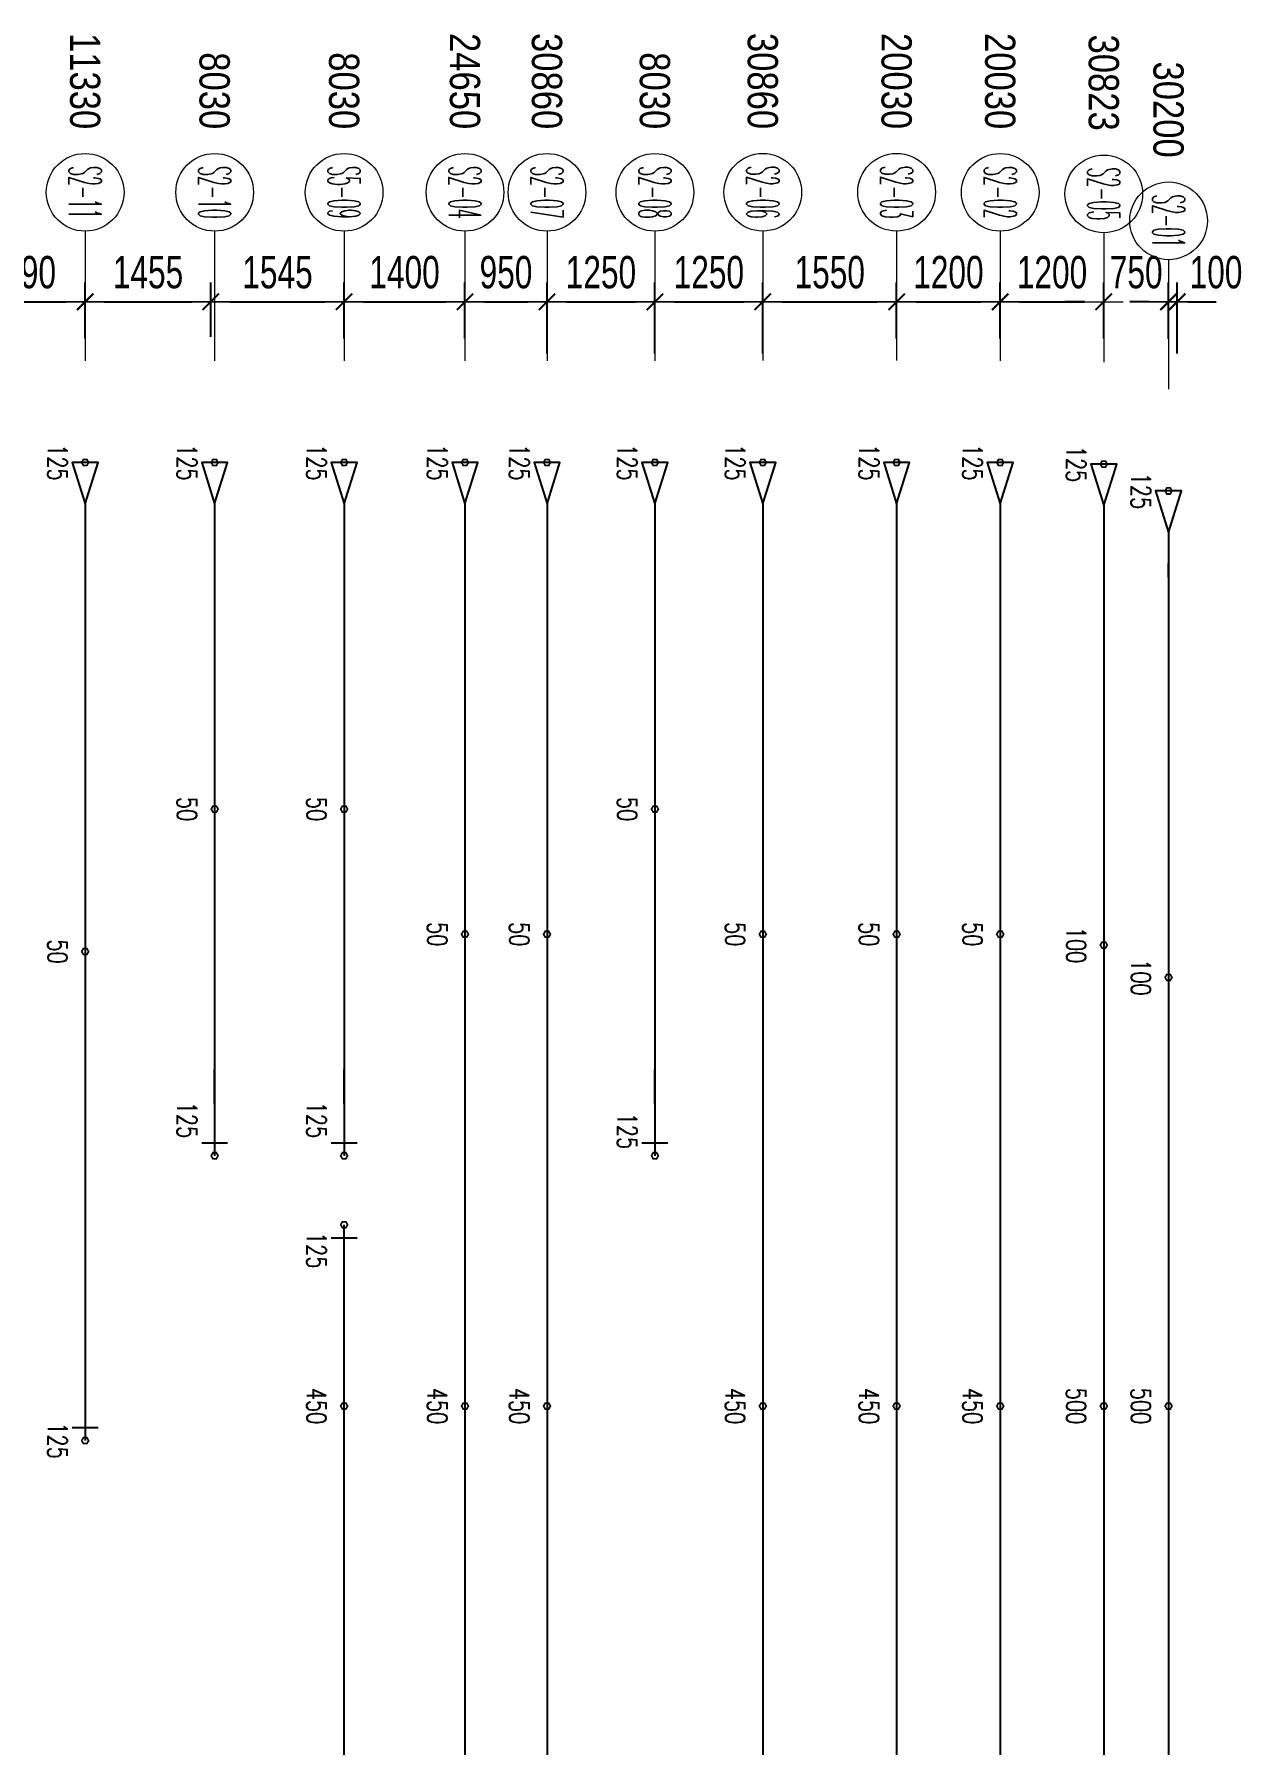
# Model space of a CAD drawing. Header units: millimetres. Extents: x 131629 to 591045, y -24154 to 44091.
# Drawn here: x 556810 to 570926, y 24277 to 44091 of the extents above; entities that cross this region are included whole.
import ezdxf
from ezdxf.enums import TextEntityAlignment as Align

# ---------------------------------------------------------------- set-up
doc = ezdxf.new("R2010")
doc.units = ezdxf.units.MM
doc.layers.get('0').update_dxf_attribs({"lineweight": 20})
doc.layers.get('Defpoints').update_dxf_attribs({"color": 151, "lineweight": 9})
doc.layers.add('ARES_TAG', color=3, linetype='Continuous')
doc.layers.add('NDC_S_TENDON', color=10, linetype='Continuous')
doc.layers.add('Current_plane_Column', color=7, linetype='Continuous', true_color=0x4b00ff)
doc.layers.add('NDC_LCAP', color=87, linetype='Continuous', plot=False)
for name, color, linetype, lineweight in [('NDC_S-ANNO', 7, 'Continuous', 20), ('NDC_S-TENDON', 6, 'Continuous', 35), ('NDC_S_DIM', 1, 'Continuous', 15), ('NDC_S_SYMBOL', 1, 'Continuous', 15)]:
    doc.layers.add(name, color=color, linetype=linetype, lineweight=lineweight)
doc.styles.add('ARES_BIGTEXT', font='VHARIALN.TTF')
doc.styles.add('ARES_ROMANS_0.36', font='romans.shx', dxfattribs={"width": 0.36, "bigfont": 'vns.shx'})
doc.styles.add('ARIAL', font='arial.ttf', dxfattribs={"width": 0.7})
doc.styles.add('NDC_ANNO', font='', dxfattribs={"width": 0.8})
doc.styles.get('NDC_ANNO').set_extended_font_data('Dotum')
doc.dimstyles.new('NDC_dim_150', dxfattribs={"dimscale": 150, "dimtxt": 2.5, "dimasz": 1.5, "dimexe": 1.5, "dimexo": 2.5, "dimgap": 1, "dimtad": 1, "dimdec": 0, "dimzin": 0, "dimdsep": 46, "dimtxsty": 'ARIAL', "dimblk": 'DIMMARK', "dimcen": 0.09, "dimdle": 1.2, "dimclrd": 1, "dimclre": 1, "dimclrt": 3, "dimadec": 0, "dimazin": 0, "dimtfac": 1, "dimtdec": 0, "dimtix": 1, "dimtofl": 0, "dimtmove": 0, "dimatfit": 3, "dimfxl": 4, "dimfxlon": 1, "dimtolj": 1, "dimtzin": 0, "dimarcsym": 0})

# ---------------------------------------------------------------- blocks, each defined once
blk = doc.blocks.new('*U331')
at = {"layer": 'NDC_S_SYMBOL', "color": 3}
blk.add_line((-7323, 0), (-5823, 0), dxfattribs=at)
blk.add_circle((-7773, 0), 450, dxfattribs=at)
at = {"layer": 'NDC_S_TENDON'}
for p, q in [((-3644, 0), (-3144, 0)), ((-3144, 0), (2787, 0)), ((2787, 0), (14387, 0)), ((14387, 0), (15387, 0)), ((15237, -150), (15237, 150))]:
    blk.add_line(p, q, dxfattribs=at)
blk.add_lwpolyline([(-4164, 0), (-4644, 150), (-4644, -150), (-4164, 0), (-3644, 0)], dxfattribs=at)
at = {"layer": 'ARES_TAG', "style": 'ARES_ROMANS_0.36', "width": 0.36}
blk.add_attdef('S3', text='', height=375, dxfattribs=at).set_placement((-7773, 0), align=Align.MIDDLE_CENTER)
at = {"layer": 'NDC_LCAP', "style": 'ARES_BIGTEXT'}
blk.add_attdef('L', text='', height=350, dxfattribs=at).set_placement((-8504, 0), align=Align.MIDDLE_RIGHT)
blk = doc.blocks.new('*U330')
at = {"layer": 'NDC_S_SYMBOL', "color": 3}
blk.add_line((-7323, 0), (-5823, 0), dxfattribs=at)
blk.add_circle((-7773, 0), 450, dxfattribs=at)
at = {"layer": 'NDC_S_TENDON'}
for p, q in [((-3644, 0), (-3144, 0)), ((-3144, 0), (2787, 0)), ((2787, 0), (19006, 0)), ((19006, 0), (20006, 0)), ((19856, -150), (19856, 150))]:
    blk.add_line(p, q, dxfattribs=at)
blk.add_lwpolyline([(-4164, 0), (-4644, 150), (-4644, -150), (-4164, 0), (-3644, 0)], dxfattribs=at)
at = {"layer": 'ARES_TAG', "style": 'ARES_ROMANS_0.36', "width": 0.36}
blk.add_attdef('S3', text='', height=375, dxfattribs=at).set_placement((-7773, 0), align=Align.MIDDLE_CENTER)
at = {"layer": 'NDC_LCAP', "style": 'ARES_BIGTEXT'}
blk.add_attdef('L', text='', height=350, dxfattribs=at).set_placement((-8504, 0), align=Align.MIDDLE_RIGHT)
blk = doc.blocks.new('*U323')
at = {"layer": 'NDC_S_SYMBOL', "color": 3}
blk.add_line((-7323, 0), (-5823, 0), dxfattribs=at)
blk.add_circle((-7773, 0), 450, dxfattribs=at)
at = {"layer": 'NDC_S_TENDON'}
for p, q in [((-3644, 0), (-3144, 0)), ((-3144, 0), (2787, 0)), ((2787, 0), (25216, 0))]:
    blk.add_line(p, q, dxfattribs=at)
for points in [[(-4164, 0), (-4644, 150), (-4644, -150), (-4164, 0), (-3644, 0)], [(25736, 0), (26216, 150), (26216, -150), (25736, 0), (25216, 0)]]:
    blk.add_lwpolyline(points, dxfattribs=at)
at = {"layer": 'ARES_TAG', "style": 'ARES_ROMANS_0.36', "width": 0.36}
blk.add_attdef('S3', text='', height=375, dxfattribs=at).set_placement((-7773, 0), align=Align.MIDDLE_CENTER)
at = {"layer": 'NDC_LCAP', "style": 'ARES_BIGTEXT'}
blk.add_attdef('L', text='', height=350, dxfattribs=at).set_placement((-8504, 0), align=Align.MIDDLE_RIGHT)
blk = doc.blocks.new('*U328')
at = {"layer": 'NDC_S_SYMBOL', "color": 3}
blk.add_line((-7286, 0), (-5786, 0), dxfattribs=at)
blk.add_circle((-7736, 0), 450, dxfattribs=at)
at = {"layer": 'NDC_S_TENDON'}
for p, q in [((-3606, 0), (-3144, 0)), ((-3144, 0), (2787, 0)), ((2787, 0), (25216, 0))]:
    blk.add_line(p, q, dxfattribs=at)
for points in [[(-4126, 0), (-4606, 150), (-4606, -150), (-4126, 0), (-3606, 0)], [(25736, 0), (26216, 150), (26216, -150), (25736, 0), (25216, 0)]]:
    blk.add_lwpolyline(points, dxfattribs=at)
at = {"layer": 'ARES_TAG', "style": 'ARES_ROMANS_0.36', "width": 0.36}
blk.add_attdef('S3', text='', height=375, dxfattribs=at).set_placement((-7736, 0), align=Align.MIDDLE_CENTER)
at = {"layer": 'NDC_LCAP', "style": 'ARES_BIGTEXT'}
blk.add_attdef('L', text='', height=350, dxfattribs=at).set_placement((-8467, 0), align=Align.MIDDLE_RIGHT)
blk = doc.blocks.new('*U327')
at = {"layer": 'NDC_S_SYMBOL', "color": 3}
blk.add_line((-6663, 0), (-5163, 0), dxfattribs=at)
blk.add_circle((-7113, 0), 450, dxfattribs=at)
at = {"layer": 'NDC_S_TENDON'}
for p, q in [((-2984, 0), (-3144, 0)), ((-3144, 0), (2787, 0)), ((2787, 0), (25216, 0))]:
    blk.add_line(p, q, dxfattribs=at)
for points in [[(-3504, 0), (-3984, 150), (-3984, -150), (-3504, 0), (-2984, 0)], [(25736, 0), (26216, 150), (26216, -150), (25736, 0), (25216, 0)]]:
    blk.add_lwpolyline(points, dxfattribs=at)
at = {"layer": 'ARES_TAG', "style": 'ARES_ROMANS_0.36', "width": 0.36}
blk.add_attdef('S3', text='', height=375, dxfattribs=at).set_placement((-7113, 0), align=Align.MIDDLE_CENTER)
at = {"layer": 'NDC_LCAP', "style": 'ARES_BIGTEXT'}
blk.add_attdef('L', text='', height=350, dxfattribs=at).set_placement((-7844, 0), align=Align.MIDDLE_RIGHT)
blk = doc.blocks.new('*U333')
at = {"layer": 'NDC_S_SYMBOL', "color": 3}
blk.add_line((-7323, 0), (-5823, 0), dxfattribs=at)
blk.add_circle((-7773, 0), 450, dxfattribs=at)
at = {"layer": 'NDC_S_TENDON'}
for p, q in [((-3644, 0), (-3144, 0)), ((-3144, 0), (2787, 0)), ((2787, 0), (16388, 0)), ((16388, 0), (17388, 0)), ((17238, -150), (17238, 150))]:
    blk.add_line(p, q, dxfattribs=at)
blk.add_lwpolyline([(-4164, 0), (-4644, 150), (-4644, -150), (-4164, 0), (-3644, 0)], dxfattribs=at)
at = {"layer": 'ARES_TAG', "style": 'ARES_ROMANS_0.36', "width": 0.36}
blk.add_attdef('S3', text='', height=375, dxfattribs=at).set_placement((-7773, 0), align=Align.MIDDLE_CENTER)
at = {"layer": 'NDC_LCAP', "style": 'ARES_BIGTEXT'}
blk.add_attdef('L', text='', height=350, dxfattribs=at).set_placement((-8504, 0), align=Align.MIDDLE_RIGHT)
blk = doc.blocks.new('*U320')
at = {"layer": 'NDC_S_SYMBOL', "color": 3}
blk.add_line((-7323, 0), (-5823, 0), dxfattribs=at)
blk.add_circle((-7773, 0), 450, dxfattribs=at)
at = {"layer": 'NDC_S_TENDON'}
for p, q in [((-3644, 0), (-3144, 0)), ((-3144, 0), (2787, 0)), ((2787, 0), (2386, 0)), ((2386, 0), (3386, 0)), ((3236, -150), (3236, 150))]:
    blk.add_line(p, q, dxfattribs=at)
blk.add_lwpolyline([(-4164, 0), (-4644, 150), (-4644, -150), (-4164, 0), (-3644, 0)], dxfattribs=at)
at = {"layer": 'ARES_TAG', "style": 'ARES_ROMANS_0.36', "width": 0.36}
blk.add_attdef('S3', text='', height=375, dxfattribs=at).set_placement((-7773, 0), align=Align.MIDDLE_CENTER)
at = {"layer": 'NDC_LCAP', "style": 'ARES_BIGTEXT'}
blk.add_attdef('L', text='', height=350, dxfattribs=at).set_placement((-8504, 0), align=Align.MIDDLE_RIGHT)
blk = doc.blocks.new('*U315')
at = {"layer": 'NDC_S_SYMBOL', "color": 3}
blk.add_line((-7323, 0), (-5823, 0), dxfattribs=at)
blk.add_circle((-7773, 0), 450, dxfattribs=at)
at = {"layer": 'NDC_S_TENDON'}
for p, q in [((-3644, 0), (-3144, 0)), ((-3144, 0), (2787, 0)), ((2787, 0), (5686, 0)), ((5686, 0), (6686, 0)), ((6536, -150), (6536, 150))]:
    blk.add_line(p, q, dxfattribs=at)
blk.add_lwpolyline([(-4164, 0), (-4644, 150), (-4644, -150), (-4164, 0), (-3644, 0)], dxfattribs=at)
at = {"layer": 'ARES_TAG', "style": 'ARES_ROMANS_0.36', "width": 0.36}
blk.add_attdef('S3', text='', height=375, dxfattribs=at).set_placement((-7773, 0), align=Align.MIDDLE_CENTER)
at = {"layer": 'NDC_LCAP', "style": 'ARES_BIGTEXT'}
blk.add_attdef('L', text='', height=350, dxfattribs=at).set_placement((-8504, 0), align=Align.MIDDLE_RIGHT)
blk = doc.blocks.new('TDX')
at = {"rotation": 270}
for name, p, values in [('*U315', (174800, 24986, 2875), {'L': '11330', 'S3': 'S2-11'}), ('*U330', (179200, 24986, 2875), {'L': '24650', 'S3': 'S2-04'}), ('*U323', (180150, 24986, 61), {'L': '30860', 'S3': 'S2-07'}), ('*U323', (182650, 24987, 63), {'L': '30860', 'S3': 'S2-06'}), ('*U331', (184200, 24987, 2875), {'L': '20030', 'S3': 'S2-03'}), ('*U331', (185400, 24986, 2875), {'L': '20030', 'S3': 'S2-02'}), ('*U328', (186600, 25005, 2875), {'L': '30823', 'S3': 'S2-05'}), ('*U320', (176300, 24986, 2855), {'L': '8030', 'S3': 'S2-10'}), ('*U320', (177800, 24986, 2855), {'L': '8030', 'S3': 'S5-09'}), ('*U320', (181400, 24986, 54), {'L': '8030', 'S3': 'S2-08'}), ('*U327', (187350, 25316, 2875), {'L': '30200', 'S3': 'S2-01'})]:
    blk.add_blockref(name, p, dxfattribs=at).add_auto_attribs(values)
ref = blk.add_blockref('*U333', (177800, 3412, 2917), dxfattribs=dict(xscale=-1, rotation=270))
ref.add_attrib('L', '22032', dxfattribs={"layer": 'NDC_LCAP', "height": 350, "rotation": 270, "style": 'ARES_BIGTEXT'}).set_placement((177800, -6210, 2917), align=Align.MIDDLE_RIGHT)
ref.add_attrib('S3', 'S5-51', dxfattribs={"layer": 'ARES_TAG', "height": 375, "rotation": 270, "style": 'ARES_ROMANS_0.36', "width": 0.36}).set_placement((177800, -4362, 2917), align=Align.MIDDLE_CENTER)
blk = doc.blocks.new('TDY')
at = {"layer": 'NDC_S-TENDON', "linetype": 'Continuous'}
for points, elevation in [([(48690, 29630, 20, 20, 0), (48670, 29665, 20, 20, 0), (48630, 29665, 20, 20, 0), (48610, 29630, 20, 20, 0), (48630, 29595, 20, 20, 0), (48670, 29595, 20, 20, 0)], 2875), ([(48690, 29630, 20, 20, 0), (48670, 29665, 20, 20, 0), (48630, 29665, 20, 20, 0), (48610, 29630, 20, 20, 0), (48630, 29595, 20, 20, 0), (48670, 29595, 20, 20, 0)], 2875), ([(50190, 29630, 20, 20, 0), (50170, 29665, 20, 20, 0), (50130, 29665, 20, 20, 0), (50110, 29630, 20, 20, 0), (50130, 29595, 20, 20, 0), (50170, 29595, 20, 20, 0)], 2875), ([(50190, 29630, 20, 20, 0), (50170, 29665, 20, 20, 0), (50130, 29665, 20, 20, 0), (50110, 29630, 20, 20, 0), (50130, 29595, 20, 20, 0), (50170, 29595, 20, 20, 0)], 2875), ([(51690, 29630, 20, 20, 0), (51670, 29665, 20, 20, 0), (51630, 29665, 20, 20, 0), (51610, 29630, 20, 20, 0), (51630, 29595, 20, 20, 0), (51670, 29595, 20, 20, 0)], 2875), ([(51690, 29630, 20, 20, 0), (51670, 29665, 20, 20, 0), (51630, 29665, 20, 20, 0), (51610, 29630, 20, 20, 0), (51630, 29595, 20, 20, 0), (51670, 29595, 20, 20, 0)], 2875), ([(53090, 29630, 20, 20, 0), (53070, 29665, 20, 20, 0), (53030, 29665, 20, 20, 0), (53010, 29630, 20, 20, 0), (53030, 29595, 20, 20, 0), (53070, 29595, 20, 20, 0)], 2875), ([(53090, 29630, 20, 20, 0), (53070, 29665, 20, 20, 0), (53030, 29665, 20, 20, 0), (53010, 29630, 20, 20, 0), (53030, 29595, 20, 20, 0), (53070, 29595, 20, 20, 0)], 2875), ([(54040, 29630, 20, 20, 0), (54020, 29665, 20, 20, 0), (53980, 29665, 20, 20, 0), (53960, 29630, 20, 20, 0), (53980, 29595, 20, 20, 0), (54020, 29595, 20, 20, 0)], 61), ([(54040, 29630, 20, 20, 0), (54020, 29665, 20, 20, 0), (53980, 29665, 20, 20, 0), (53960, 29630, 20, 20, 0), (53980, 29595, 20, 20, 0), (54020, 29595, 20, 20, 0)], 61), ([(55290, 29630, 20, 20, 0), (55270, 29665, 20, 20, 0), (55230, 29665, 20, 20, 0), (55210, 29630, 20, 20, 0), (55230, 29595, 20, 20, 0), (55270, 29595, 20, 20, 0)], 73), ([(55290, 29630, 20, 20, 0), (55270, 29665, 20, 20, 0), (55230, 29665, 20, 20, 0), (55210, 29630, 20, 20, 0), (55230, 29595, 20, 20, 0), (55270, 29595, 20, 20, 0)], 73), ([(56540, 29630, 20, 20, 0), (56520, 29665, 20, 20, 0), (56480, 29665, 20, 20, 0), (56460, 29630, 20, 20, 0), (56480, 29595, 20, 20, 0), (56520, 29595, 20, 20, 0)], 63), ([(56540, 29630, 20, 20, 0), (56520, 29665, 20, 20, 0), (56480, 29665, 20, 20, 0), (56460, 29630, 20, 20, 0), (56480, 29595, 20, 20, 0), (56520, 29595, 20, 20, 0)], 63), ([(58090, 29630, 20, 20, 0), (58070, 29665, 20, 20, 0), (58030, 29665, 20, 20, 0), (58010, 29630, 20, 20, 0), (58030, 29595, 20, 20, 0), (58070, 29595, 20, 20, 0)], 2875), ([(58090, 29630, 20, 20, 0), (58070, 29665, 20, 20, 0), (58030, 29665, 20, 20, 0), (58010, 29630, 20, 20, 0), (58030, 29595, 20, 20, 0), (58070, 29595, 20, 20, 0)], 2875), ([(59290, 29630, 20, 20, 0), (59270, 29665, 20, 20, 0), (59230, 29665, 20, 20, 0), (59210, 29630, 20, 20, 0), (59230, 29595, 20, 20, 0), (59270, 29595, 20, 20, 0)], 2875), ([(59290, 29630, 20, 20, 0), (59270, 29665, 20, 20, 0), (59230, 29665, 20, 20, 0), (59210, 29630, 20, 20, 0), (59230, 29595, 20, 20, 0), (59270, 29595, 20, 20, 0)], 2875), ([(60490, 29611, 20, 20, 0), (60470, 29646, 20, 20, 0), (60430, 29646, 20, 20, 0), (60410, 29611, 20, 20, 0), (60430, 29577, 20, 20, 0), (60470, 29577, 20, 20, 0)], 2875), ([(60490, 29611, 20, 20, 0), (60470, 29646, 20, 20, 0), (60430, 29646, 20, 20, 0), (60410, 29611, 20, 20, 0), (60430, 29577, 20, 20, 0), (60470, 29577, 20, 20, 0)], 2875), ([(61240, 29300, 20, 20, 0), (61220, 29335, 20, 20, 0), (61180, 29335, 20, 20, 0), (61160, 29300, 20, 20, 0), (61180, 29265, 20, 20, 0), (61220, 29265, 20, 20, 0)], 2875), ([(61240, 29300, 20, 20, 0), (61220, 29335, 20, 20, 0), (61180, 29335, 20, 20, 0), (61160, 29300, 20, 20, 0), (61180, 29265, 20, 20, 0), (61220, 29265, 20, 20, 0)], 2875), ([(50190, 25615, 20, 20, 0), (50170, 25650, 20, 20, 0), (50130, 25650, 20, 20, 0), (50110, 25615, 20, 20, 0), (50130, 25580, 20, 20, 0), (50170, 25580, 20, 20, 0)], 2800), ([(50190, 25615, 20, 20, 0), (50170, 25650, 20, 20, 0), (50130, 25650, 20, 20, 0), (50110, 25615, 20, 20, 0), (50130, 25580, 20, 20, 0), (50170, 25580, 20, 20, 0)], 2800), ([(51690, 25615, 20, 20, 0), (51670, 25650, 20, 20, 0), (51630, 25650, 20, 20, 0), (51610, 25615, 20, 20, 0), (51630, 25580, 20, 20, 0), (51670, 25580, 20, 20, 0)], 2800), ([(51690, 25615, 20, 20, 0), (51670, 25650, 20, 20, 0), (51630, 25650, 20, 20, 0), (51610, 25615, 20, 20, 0), (51630, 25580, 20, 20, 0), (51670, 25580, 20, 20, 0)], 2800), ([(55290, 25615, 20, 20, 0), (55270, 25650, 20, 20, 0), (55230, 25650, 20, 20, 0), (55210, 25615, 20, 20, 0), (55230, 25580, 20, 20, 0), (55270, 25580, 20, 20, 0)], -2), ([(55290, 25615, 20, 20, 0), (55270, 25650, 20, 20, 0), (55230, 25650, 20, 20, 0), (55210, 25615, 20, 20, 0), (55230, 25580, 20, 20, 0), (55270, 25580, 20, 20, 0)], -2), ([(53090, 24165, 20, 20, 0), (53070, 24200, 20, 20, 0), (53030, 24200, 20, 20, 0), (53010, 24165, 20, 20, 0), (53030, 24130, 20, 20, 0), (53070, 24130, 20, 20, 0)], 2800), ([(53090, 24165, 20, 20, 0), (53070, 24200, 20, 20, 0), (53030, 24200, 20, 20, 0), (53010, 24165, 20, 20, 0), (53030, 24130, 20, 20, 0), (53070, 24130, 20, 20, 0)], 2800), ([(54040, 24165, 20, 20, 0), (54020, 24200, 20, 20, 0), (53980, 24200, 20, 20, 0), (53960, 24165, 20, 20, 0), (53980, 24130, 20, 20, 0), (54020, 24130, 20, 20, 0)], -14), ([(54040, 24165, 20, 20, 0), (54020, 24200, 20, 20, 0), (53980, 24200, 20, 20, 0), (53960, 24165, 20, 20, 0), (53980, 24130, 20, 20, 0), (54020, 24130, 20, 20, 0)], -14), ([(56540, 24165, 20, 20, 0), (56520, 24200, 20, 20, 0), (56480, 24200, 20, 20, 0), (56460, 24165, 20, 20, 0), (56480, 24130, 20, 20, 0), (56520, 24130, 20, 20, 0)], -12), ([(56540, 24165, 20, 20, 0), (56520, 24200, 20, 20, 0), (56480, 24200, 20, 20, 0), (56460, 24165, 20, 20, 0), (56480, 24130, 20, 20, 0), (56520, 24130, 20, 20, 0)], -12), ([(58090, 24165, 20, 20, 0), (58070, 24200, 20, 20, 0), (58030, 24200, 20, 20, 0), (58010, 24165, 20, 20, 0), (58030, 24130, 20, 20, 0), (58070, 24130, 20, 20, 0)], 2800), ([(58090, 24165, 20, 20, 0), (58070, 24200, 20, 20, 0), (58030, 24200, 20, 20, 0), (58010, 24165, 20, 20, 0), (58030, 24130, 20, 20, 0), (58070, 24130, 20, 20, 0)], 2800), ([(59290, 24165, 20, 20, 0), (59270, 24200, 20, 20, 0), (59230, 24200, 20, 20, 0), (59210, 24165, 20, 20, 0), (59230, 24130, 20, 20, 0), (59270, 24130, 20, 20, 0)], 2800), ([(59290, 24165, 20, 20, 0), (59270, 24200, 20, 20, 0), (59230, 24200, 20, 20, 0), (59210, 24165, 20, 20, 0), (59230, 24130, 20, 20, 0), (59270, 24130, 20, 20, 0)], 2800), ([(48690, 23965, 20, 20, 0), (48670, 24000, 20, 20, 0), (48630, 24000, 20, 20, 0), (48610, 23965, 20, 20, 0), (48630, 23930, 20, 20, 0), (48670, 23930, 20, 20, 0)], 2800), ([(48690, 23965, 20, 20, 0), (48670, 24000, 20, 20, 0), (48630, 24000, 20, 20, 0), (48610, 23965, 20, 20, 0), (48630, 23930, 20, 20, 0), (48670, 23930, 20, 20, 0)], 2800), ([(60490, 24040, 20, 20, 0), (60470, 24075, 20, 20, 0), (60430, 24075, 20, 20, 0), (60410, 24040, 20, 20, 0), (60430, 24005, 20, 20, 0), (60470, 24005, 20, 20, 0)], 2500), ([(60490, 24040, 20, 20, 0), (60470, 24075, 20, 20, 0), (60430, 24075, 20, 20, 0), (60410, 24040, 20, 20, 0), (60430, 24005, 20, 20, 0), (60470, 24005, 20, 20, 0)], 2500), ([(61240, 23665, 20, 20, 0), (61220, 23700, 20, 20, 0), (61180, 23700, 20, 20, 0), (61160, 23665, 20, 20, 0), (61180, 23630, 20, 20, 0), (61220, 23630, 20, 20, 0)], 2500), ([(61240, 23665, 20, 20, 0), (61220, 23700, 20, 20, 0), (61180, 23700, 20, 20, 0), (61160, 23665, 20, 20, 0), (61180, 23630, 20, 20, 0), (61220, 23630, 20, 20, 0)], 2500), ([(50190, 21600, 20, 20, 0), (50170, 21635, 20, 20, 0), (50130, 21635, 20, 20, 0), (50110, 21600, 20, 20, 0), (50130, 21565, 20, 20, 0), (50170, 21565, 20, 20, 0)], 2875), ([(50190, 21600, 20, 20, 0), (50170, 21635, 20, 20, 0), (50130, 21635, 20, 20, 0), (50110, 21600, 20, 20, 0), (50130, 21565, 20, 20, 0), (50170, 21565, 20, 20, 0)], 2875), ([(51690, 21600, 20, 20, 0), (51670, 21635, 20, 20, 0), (51630, 21635, 20, 20, 0), (51610, 21600, 20, 20, 0), (51630, 21565, 20, 20, 0), (51670, 21565, 20, 20, 0)], 2875), ([(51690, 21600, 20, 20, 0), (51670, 21635, 20, 20, 0), (51630, 21635, 20, 20, 0), (51610, 21600, 20, 20, 0), (51630, 21565, 20, 20, 0), (51670, 21565, 20, 20, 0)], 2875), ([(55290, 21600, 20, 20, 0), (55270, 21635, 20, 20, 0), (55230, 21635, 20, 20, 0), (55210, 21600, 20, 20, 0), (55230, 21565, 20, 20, 0), (55270, 21565, 20, 20, 0)], 73), ([(55290, 21600, 20, 20, 0), (55270, 21635, 20, 20, 0), (55230, 21635, 20, 20, 0), (55210, 21600, 20, 20, 0), (55230, 21565, 20, 20, 0), (55270, 21565, 20, 20, 0)], 73), ([(51690, 20800, 20, 20, 0), (51670, 20835, 20, 20, 0), (51630, 20835, 20, 20, 0), (51610, 20800, 20, 20, 0), (51630, 20766, 20, 20, 0), (51670, 20766, 20, 20, 0)], 2875), ([(51690, 20800, 20, 20, 0), (51670, 20835, 20, 20, 0), (51630, 20835, 20, 20, 0), (51610, 20800, 20, 20, 0), (51630, 20766, 20, 20, 0), (51670, 20766, 20, 20, 0)], 2875), ([(51690, 18700, 20, 20, 0), (51670, 18735, 20, 20, 0), (51630, 18735, 20, 20, 0), (51610, 18700, 20, 20, 0), (51630, 18665, 20, 20, 0), (51670, 18665, 20, 20, 0)], 2950), ([(51690, 18700, 20, 20, 0), (51670, 18735, 20, 20, 0), (51630, 18735, 20, 20, 0), (51610, 18700, 20, 20, 0), (51630, 18665, 20, 20, 0), (51670, 18665, 20, 20, 0)], 2950), ([(51690, 18700, 20, 20, 0), (51670, 18735, 20, 20, 0), (51630, 18735, 20, 20, 0), (51610, 18700, 20, 20, 0), (51630, 18665, 20, 20, 0), (51670, 18665, 20, 20, 0)], 2950), ([(51690, 18700, 20, 20, 0), (51670, 18735, 20, 20, 0), (51630, 18735, 20, 20, 0), (51610, 18700, 20, 20, 0), (51630, 18665, 20, 20, 0), (51670, 18665, 20, 20, 0)], 2950), ([(53090, 18700, 20, 20, 0), (53070, 18735, 20, 20, 0), (53030, 18735, 20, 20, 0), (53010, 18700, 20, 20, 0), (53030, 18665, 20, 20, 0), (53070, 18665, 20, 20, 0)], 2950), ([(53090, 18700, 20, 20, 0), (53070, 18735, 20, 20, 0), (53030, 18735, 20, 20, 0), (53010, 18700, 20, 20, 0), (53030, 18665, 20, 20, 0), (53070, 18665, 20, 20, 0)], 2950), ([(53090, 18700, 20, 20, 0), (53070, 18735, 20, 20, 0), (53030, 18735, 20, 20, 0), (53010, 18700, 20, 20, 0), (53030, 18665, 20, 20, 0), (53070, 18665, 20, 20, 0)], 2950), ([(53090, 18700, 20, 20, 0), (53070, 18735, 20, 20, 0), (53030, 18735, 20, 20, 0), (53010, 18700, 20, 20, 0), (53030, 18665, 20, 20, 0), (53070, 18665, 20, 20, 0)], 2950), ([(54040, 18700, 20, 20, 0), (54020, 18735, 20, 20, 0), (53980, 18735, 20, 20, 0), (53960, 18700, 20, 20, 0), (53980, 18665, 20, 20, 0), (54020, 18665, 20, 20, 0)], 136), ([(54040, 18700, 20, 20, 0), (54020, 18735, 20, 20, 0), (53980, 18735, 20, 20, 0), (53960, 18700, 20, 20, 0), (53980, 18665, 20, 20, 0), (54020, 18665, 20, 20, 0)], 136), ([(54040, 18700, 20, 20, 0), (54020, 18735, 20, 20, 0), (53980, 18735, 20, 20, 0), (53960, 18700, 20, 20, 0), (53980, 18665, 20, 20, 0), (54020, 18665, 20, 20, 0)], 136), ([(54040, 18700, 20, 20, 0), (54020, 18735, 20, 20, 0), (53980, 18735, 20, 20, 0), (53960, 18700, 20, 20, 0), (53980, 18665, 20, 20, 0), (54020, 18665, 20, 20, 0)], 136), ([(56540, 18700, 20, 20, 0), (56520, 18735, 20, 20, 0), (56480, 18735, 20, 20, 0), (56460, 18700, 20, 20, 0), (56480, 18665, 20, 20, 0), (56520, 18665, 20, 20, 0)], 138), ([(56540, 18700, 20, 20, 0), (56520, 18735, 20, 20, 0), (56480, 18735, 20, 20, 0), (56460, 18700, 20, 20, 0), (56480, 18665, 20, 20, 0), (56520, 18665, 20, 20, 0)], 138), ([(56540, 18700, 20, 20, 0), (56520, 18735, 20, 20, 0), (56480, 18735, 20, 20, 0), (56460, 18700, 20, 20, 0), (56480, 18665, 20, 20, 0), (56520, 18665, 20, 20, 0)], 138), ([(56540, 18700, 20, 20, 0), (56520, 18735, 20, 20, 0), (56480, 18735, 20, 20, 0), (56460, 18700, 20, 20, 0), (56480, 18665, 20, 20, 0), (56520, 18665, 20, 20, 0)], 138), ([(58090, 18700, 20, 20, 0), (58070, 18735, 20, 20, 0), (58030, 18735, 20, 20, 0), (58010, 18700, 20, 20, 0), (58030, 18665, 20, 20, 0), (58070, 18665, 20, 20, 0)], 2950), ([(58090, 18700, 20, 20, 0), (58070, 18735, 20, 20, 0), (58030, 18735, 20, 20, 0), (58010, 18700, 20, 20, 0), (58030, 18665, 20, 20, 0), (58070, 18665, 20, 20, 0)], 2950), ([(58090, 18700, 20, 20, 0), (58070, 18735, 20, 20, 0), (58030, 18735, 20, 20, 0), (58010, 18700, 20, 20, 0), (58030, 18665, 20, 20, 0), (58070, 18665, 20, 20, 0)], 2950), ([(58090, 18700, 20, 20, 0), (58070, 18735, 20, 20, 0), (58030, 18735, 20, 20, 0), (58010, 18700, 20, 20, 0), (58030, 18665, 20, 20, 0), (58070, 18665, 20, 20, 0)], 2950), ([(59290, 18700, 20, 20, 0), (59270, 18735, 20, 20, 0), (59230, 18735, 20, 20, 0), (59210, 18700, 20, 20, 0), (59230, 18665, 20, 20, 0), (59270, 18665, 20, 20, 0)], 2950), ([(59290, 18700, 20, 20, 0), (59270, 18735, 20, 20, 0), (59230, 18735, 20, 20, 0), (59210, 18700, 20, 20, 0), (59230, 18665, 20, 20, 0), (59270, 18665, 20, 20, 0)], 2950), ([(59290, 18700, 20, 20, 0), (59270, 18735, 20, 20, 0), (59230, 18735, 20, 20, 0), (59210, 18700, 20, 20, 0), (59230, 18665, 20, 20, 0), (59270, 18665, 20, 20, 0)], 2950), ([(59290, 18700, 20, 20, 0), (59270, 18735, 20, 20, 0), (59230, 18735, 20, 20, 0), (59210, 18700, 20, 20, 0), (59230, 18665, 20, 20, 0), (59270, 18665, 20, 20, 0)], 2950), ([(60490, 18700, 20, 20, 0), (60470, 18735, 20, 20, 0), (60430, 18735, 20, 20, 0), (60410, 18700, 20, 20, 0), (60430, 18665, 20, 20, 0), (60470, 18665, 20, 20, 0)], 2900), ([(60490, 18700, 20, 20, 0), (60470, 18735, 20, 20, 0), (60430, 18735, 20, 20, 0), (60410, 18700, 20, 20, 0), (60430, 18665, 20, 20, 0), (60470, 18665, 20, 20, 0)], 2900), ([(60490, 18700, 20, 20, 0), (60470, 18735, 20, 20, 0), (60430, 18735, 20, 20, 0), (60410, 18700, 20, 20, 0), (60430, 18665, 20, 20, 0), (60470, 18665, 20, 20, 0)], 2900), ([(60490, 18700, 20, 20, 0), (60470, 18735, 20, 20, 0), (60430, 18735, 20, 20, 0), (60410, 18700, 20, 20, 0), (60430, 18665, 20, 20, 0), (60470, 18665, 20, 20, 0)], 2900), ([(61240, 18700, 20, 20, 0), (61220, 18735, 20, 20, 0), (61180, 18735, 20, 20, 0), (61160, 18700, 20, 20, 0), (61180, 18665, 20, 20, 0), (61220, 18665, 20, 20, 0)], 2900), ([(61240, 18700, 20, 20, 0), (61220, 18735, 20, 20, 0), (61180, 18735, 20, 20, 0), (61160, 18700, 20, 20, 0), (61180, 18665, 20, 20, 0), (61220, 18665, 20, 20, 0)], 2900), ([(61240, 18700, 20, 20, 0), (61220, 18735, 20, 20, 0), (61180, 18735, 20, 20, 0), (61160, 18700, 20, 20, 0), (61180, 18665, 20, 20, 0), (61220, 18665, 20, 20, 0)], 2900), ([(61240, 18700, 20, 20, 0), (61220, 18735, 20, 20, 0), (61180, 18735, 20, 20, 0), (61160, 18700, 20, 20, 0), (61180, 18665, 20, 20, 0), (61220, 18665, 20, 20, 0)], 2900), ([(48690, 18300, 20, 20, 0), (48670, 18335, 20, 20, 0), (48630, 18335, 20, 20, 0), (48610, 18300, 20, 20, 0), (48630, 18265, 20, 20, 0), (48670, 18265, 20, 20, 0)], 2875), ([(48690, 18300, 20, 20, 0), (48670, 18335, 20, 20, 0), (48630, 18335, 20, 20, 0), (48610, 18300, 20, 20, 0), (48630, 18265, 20, 20, 0), (48670, 18265, 20, 20, 0)], 2875)]:
    blk.add_lwpolyline(points, format="xyseb", close=True, dxfattribs=dict(at, elevation=elevation))
at = {"layer": 'NDC_S-ANNO', "linetype": 'Continuous', "char_height": 225, "attachment_point": 5, "rotation": 270, "line_spacing_factor": 0.75, "style": 'NDC_ANNO'}
for s, insert in [('\\FSTANDARD.shx;125', (48330, 29630, 2875)), ('\\FSTANDARD.shx;125', (49830, 29630, 2875)), ('\\FSTANDARD.shx;125', (51330, 29630, 2875)), ('\\FSTANDARD.shx;125', (52730, 29630, 2875)), ('\\FSTANDARD.shx;125', (53680, 29630, 61)), ('\\FSTANDARD.shx;125', (54930, 29630, 73)), ('\\FSTANDARD.shx;125', (56180, 29630, 63)), ('\\FSTANDARD.shx;125', (57730, 29630, 2875)), ('\\FSTANDARD.shx;125', (58930, 29630, 2875)), ('\\FSTANDARD.shx;125', (60130, 29611, 2875)), ('\\FSTANDARD.shx;125', (60880, 29300, 2875)), ('\\FSTANDARD.shx;50', (49830, 25615, 2800)), ('\\FSTANDARD.shx;50', (51330, 25615, 2800)), ('\\FSTANDARD.shx;50', (54930, 25615, -2)), ('\\FSTANDARD.shx;50', (52730, 24165, 2800)), ('\\FSTANDARD.shx;50', (53680, 24165, -14)), ('\\FSTANDARD.shx;50', (56180, 24165, -12)), ('\\FSTANDARD.shx;50', (57730, 24165, 2800)), ('\\FSTANDARD.shx;50', (58930, 24165, 2800)), ('\\FSTANDARD.shx;100', (60130, 24040, 2500)), ('\\FSTANDARD.shx;50', (48330, 23965, 2800)), ('\\FSTANDARD.shx;100', (60880, 23665, 2500)), ('\\FSTANDARD.shx;125', (49830, 22014, 2875)), ('\\FSTANDARD.shx;125', (51330, 22014, 2875)), ('\\FSTANDARD.shx;125', (54930, 21887, 73)), ('\\FSTANDARD.shx;125', (51330, 20505, 2875)), ('\\FSTANDARD.shx;450', (51330, 18700, 2950)), ('\\FSTANDARD.shx;450', (52730, 18700, 2950)), ('\\FSTANDARD.shx;450', (53680, 18700, 136)), ('\\FSTANDARD.shx;450', (56180, 18700, 138)), ('\\FSTANDARD.shx;450', (57730, 18700, 2950)), ('\\FSTANDARD.shx;450', (58930, 18700, 2950)), ('\\FSTANDARD.shx;500', (60130, 18700, 2900)), ('\\FSTANDARD.shx;500', (60880, 18700, 2900)), ('\\FSTANDARD.shx;125', (48330, 18300, 2875))]:
    blk.add_mtext(s, dxfattribs=dict(at, insert=insert))
blk = doc.blocks.new('DIMMARK')
at = {"layer": 'NDC_S_DIM', "color": 1}
blk.add_line((-1.5, 0), (1, 0), dxfattribs=at)
at = {"layer": 'NDC_S_DIM', "color": 2, "const_width": 0.1}
blk.add_lwpolyline([(-0.424, -0.424), (0.424, 0.424)], dxfattribs=at)
blk = doc.blocks.new('*D101')
at = {"layer": 'Defpoints', "color": 0, "ltscale": 100, "transparency": 16777216}
for p in [(557400, 40991), (555910, 37556, 2875), (557400, 37556, 2875)]:
    blk.add_point(p, dxfattribs=at)
at = {"layer": 'NDC_S_DIM', "color": 1, "lineweight": -2, "ltscale": 100, "transparency": 16777216}
for p, q in [((555910, 40567), (555910, 41216)), ((557400, 40567), (557400, 41216)), ((556135, 40991), (557175, 40991))]:
    blk.add_line(p, q, dxfattribs=at)
at = {"layer": 'NDC_S_DIM', "color": 1, "lineweight": -2, "ltscale": 100, "transparency": 16777216, "xscale": 225, "yscale": 225, "zscale": 225, "rotation": 180}
blk.add_blockref('DIMMARK', (555910, 40991), dxfattribs=at)
at = {"layer": 'NDC_S_DIM', "color": 1, "lineweight": -2, "ltscale": 100, "transparency": 16777216, "xscale": 225, "yscale": 225, "zscale": 225}
blk.add_blockref('DIMMARK', (557400, 40991), dxfattribs=at)
at = {"layer": 'NDC_S_DIM', "color": 3, "ltscale": 100, "transparency": 16777216, "insert": (556655, 41332), "char_height": 375, "attachment_point": 5, "style": 'ARIAL'}
blk.add_mtext('\\A1;1490', dxfattribs=at)
blk = doc.blocks.new('*D102')
at = {"layer": 'Defpoints', "color": 0, "ltscale": 100, "transparency": 16777216}
for p in [(558855, 40991), (557400, 37556, 2875), (558855, 37641, 3000)]:
    blk.add_point(p, dxfattribs=at)
at = {"layer": 'NDC_S_DIM', "color": 1, "lineweight": -2, "ltscale": 100, "transparency": 16777216}
for p, q in [((557400, 40567), (557400, 41216)), ((558855, 40584), (558855, 41216)), ((557625, 40991), (558630, 40991))]:
    blk.add_line(p, q, dxfattribs=at)
at = {"layer": 'NDC_S_DIM', "color": 1, "lineweight": -2, "ltscale": 100, "transparency": 16777216, "xscale": 225, "yscale": 225, "zscale": 225, "rotation": 180}
blk.add_blockref('DIMMARK', (557400, 40991), dxfattribs=at)
at = {"layer": 'NDC_S_DIM', "color": 1, "lineweight": -2, "ltscale": 100, "transparency": 16777216, "xscale": 225, "yscale": 225, "zscale": 225}
blk.add_blockref('DIMMARK', (558855, 40991), dxfattribs=at)
at = {"layer": 'NDC_S_DIM', "color": 3, "ltscale": 100, "transparency": 16777216, "insert": (558128, 41332), "char_height": 375, "attachment_point": 5, "style": 'ARIAL'}
blk.add_mtext('\\A1;1455', dxfattribs=at)
blk = doc.blocks.new('*D103')
at = {"layer": 'Defpoints', "color": 0, "ltscale": 100, "transparency": 16777216}
for p in [(560400, 40991), (558855, 37641, 3000), (560400, 37556, 2875)]:
    blk.add_point(p, dxfattribs=at)
at = {"layer": 'NDC_S_DIM', "color": 1, "lineweight": -2, "ltscale": 100, "transparency": 16777216}
for p, q in [((558855, 40584), (558855, 41216)), ((560400, 40567), (560400, 41216)), ((559080, 40991), (560175, 40991))]:
    blk.add_line(p, q, dxfattribs=at)
at = {"layer": 'NDC_S_DIM', "color": 1, "lineweight": -2, "ltscale": 100, "transparency": 16777216, "xscale": 225, "yscale": 225, "zscale": 225, "rotation": 180}
blk.add_blockref('DIMMARK', (558855, 40991), dxfattribs=at)
at = {"layer": 'NDC_S_DIM', "color": 1, "lineweight": -2, "ltscale": 100, "transparency": 16777216, "xscale": 225, "yscale": 225, "zscale": 225}
blk.add_blockref('DIMMARK', (560400, 40991), dxfattribs=at)
at = {"layer": 'NDC_S_DIM', "color": 3, "ltscale": 100, "transparency": 16777216, "insert": (559628, 41332), "char_height": 375, "attachment_point": 5, "style": 'ARIAL'}
blk.add_mtext('\\A1;1545', dxfattribs=at)
blk = doc.blocks.new('*D104')
at = {"layer": 'Defpoints', "color": 0, "ltscale": 100, "transparency": 16777216}
for p in [(561800, 40991), (560400, 37556, 2875), (561800, 37556, 2875)]:
    blk.add_point(p, dxfattribs=at)
at = {"layer": 'NDC_S_DIM', "color": 1, "lineweight": -2, "ltscale": 100, "transparency": 16777216}
for p, q in [((560400, 40567), (560400, 41216)), ((561800, 40567), (561800, 41216)), ((560625, 40991), (561575, 40991))]:
    blk.add_line(p, q, dxfattribs=at)
at = {"layer": 'NDC_S_DIM', "color": 1, "lineweight": -2, "ltscale": 100, "transparency": 16777216, "xscale": 225, "yscale": 225, "zscale": 225, "rotation": 180}
blk.add_blockref('DIMMARK', (560400, 40991), dxfattribs=at)
at = {"layer": 'NDC_S_DIM', "color": 1, "lineweight": -2, "ltscale": 100, "transparency": 16777216, "xscale": 225, "yscale": 225, "zscale": 225}
blk.add_blockref('DIMMARK', (561800, 40991), dxfattribs=at)
at = {"layer": 'NDC_S_DIM', "color": 3, "ltscale": 100, "transparency": 16777216, "insert": (561100, 41332), "char_height": 375, "attachment_point": 5, "style": 'ARIAL'}
blk.add_mtext('\\A1;1400', dxfattribs=at)
blk = doc.blocks.new('*D105')
at = {"layer": 'Defpoints', "color": 0, "ltscale": 100, "transparency": 16777216}
for p in [(562750, 40991), (561800, 37556, 2875), (562750, 37556, 61)]:
    blk.add_point(p, dxfattribs=at)
at = {"layer": 'NDC_S_DIM', "color": 1, "lineweight": -2, "ltscale": 100, "transparency": 16777216}
for p, q in [((561800, 40567), (561800, 41216)), ((562750, 40391), (562750, 41216)), ((562025, 40991), (562525, 40991))]:
    blk.add_line(p, q, dxfattribs=at)
at = {"layer": 'NDC_S_DIM', "color": 1, "lineweight": -2, "ltscale": 100, "transparency": 16777216, "xscale": 225, "yscale": 225, "zscale": 225, "rotation": 180}
blk.add_blockref('DIMMARK', (561800, 40991), dxfattribs=at)
at = {"layer": 'NDC_S_DIM', "color": 1, "lineweight": -2, "ltscale": 100, "transparency": 16777216, "xscale": 225, "yscale": 225, "zscale": 225}
blk.add_blockref('DIMMARK', (562750, 40991), dxfattribs=at)
at = {"layer": 'NDC_S_DIM', "color": 3, "ltscale": 100, "transparency": 16777216, "insert": (562275, 41332), "char_height": 375, "attachment_point": 5, "style": 'ARIAL'}
blk.add_mtext('\\A1;950', dxfattribs=at)
blk = doc.blocks.new('*D106')
at = {"layer": 'Defpoints', "color": 0, "ltscale": 100, "transparency": 16777216}
for p in [(564000, 40991), (562750, 37556, 61), (564000, 37556, 73)]:
    blk.add_point(p, dxfattribs=at)
at = {"layer": 'NDC_S_DIM', "color": 1, "lineweight": -2, "ltscale": 100, "transparency": 16777216}
for p, q in [((562750, 40391), (562750, 41216)), ((564000, 40391), (564000, 41216)), ((562975, 40991), (563775, 40991))]:
    blk.add_line(p, q, dxfattribs=at)
at = {"layer": 'NDC_S_DIM', "color": 1, "lineweight": -2, "ltscale": 100, "transparency": 16777216, "xscale": 225, "yscale": 225, "zscale": 225, "rotation": 180}
blk.add_blockref('DIMMARK', (562750, 40991), dxfattribs=at)
at = {"layer": 'NDC_S_DIM', "color": 1, "lineweight": -2, "ltscale": 100, "transparency": 16777216, "xscale": 225, "yscale": 225, "zscale": 225}
blk.add_blockref('DIMMARK', (564000, 40991), dxfattribs=at)
at = {"layer": 'NDC_S_DIM', "color": 3, "ltscale": 100, "transparency": 16777216, "insert": (563375, 41332), "char_height": 375, "attachment_point": 5, "style": 'ARIAL'}
blk.add_mtext('\\A1;1250', dxfattribs=at)
blk = doc.blocks.new('*D107')
at = {"layer": 'Defpoints', "color": 0, "ltscale": 100, "transparency": 16777216}
for p in [(565250, 40991), (564000, 37556, 73), (565250, 37556, 63)]:
    blk.add_point(p, dxfattribs=at)
at = {"layer": 'NDC_S_DIM', "color": 1, "lineweight": -2, "ltscale": 100, "transparency": 16777216}
for p, q in [((564000, 40391), (564000, 41216)), ((565250, 40391), (565250, 41216)), ((564225, 40991), (565025, 40991))]:
    blk.add_line(p, q, dxfattribs=at)
at = {"layer": 'NDC_S_DIM', "color": 1, "lineweight": -2, "ltscale": 100, "transparency": 16777216, "xscale": 225, "yscale": 225, "zscale": 225, "rotation": 180}
blk.add_blockref('DIMMARK', (564000, 40991), dxfattribs=at)
at = {"layer": 'NDC_S_DIM', "color": 1, "lineweight": -2, "ltscale": 100, "transparency": 16777216, "xscale": 225, "yscale": 225, "zscale": 225}
blk.add_blockref('DIMMARK', (565250, 40991), dxfattribs=at)
at = {"layer": 'NDC_S_DIM', "color": 3, "ltscale": 100, "transparency": 16777216, "insert": (564625, 41332), "char_height": 375, "attachment_point": 5, "style": 'ARIAL'}
blk.add_mtext('\\A1;1250', dxfattribs=at)
blk = doc.blocks.new('*D108')
at = {"layer": 'Defpoints', "color": 0, "ltscale": 100, "transparency": 16777216}
for p in [(566800, 40991), (565250, 37556, 63), (566800, 37556, 2875)]:
    blk.add_point(p, dxfattribs=at)
at = {"layer": 'NDC_S_DIM', "color": 1, "lineweight": -2, "ltscale": 100, "transparency": 16777216}
for p, q in [((565250, 40391), (565250, 41216)), ((566800, 40567), (566800, 41216)), ((565475, 40991), (566575, 40991))]:
    blk.add_line(p, q, dxfattribs=at)
at = {"layer": 'NDC_S_DIM', "color": 1, "lineweight": -2, "ltscale": 100, "transparency": 16777216, "xscale": 225, "yscale": 225, "zscale": 225, "rotation": 180}
blk.add_blockref('DIMMARK', (565250, 40991), dxfattribs=at)
at = {"layer": 'NDC_S_DIM', "color": 1, "lineweight": -2, "ltscale": 100, "transparency": 16777216, "xscale": 225, "yscale": 225, "zscale": 225}
blk.add_blockref('DIMMARK', (566800, 40991), dxfattribs=at)
at = {"layer": 'NDC_S_DIM', "color": 3, "ltscale": 100, "transparency": 16777216, "insert": (566025, 41332), "char_height": 375, "attachment_point": 5, "style": 'ARIAL'}
blk.add_mtext('\\A1;1550', dxfattribs=at)
blk = doc.blocks.new('*D109')
at = {"layer": 'Defpoints', "color": 0, "ltscale": 100, "transparency": 16777216}
for p in [(568000, 40991), (566800, 37556, 2875), (568000, 37556, 2875)]:
    blk.add_point(p, dxfattribs=at)
at = {"layer": 'NDC_S_DIM', "color": 1, "lineweight": -2, "ltscale": 100, "transparency": 16777216}
for p, q in [((566800, 40567), (566800, 41216)), ((568000, 40567), (568000, 41216)), ((567025, 40991), (567775, 40991))]:
    blk.add_line(p, q, dxfattribs=at)
at = {"layer": 'NDC_S_DIM', "color": 1, "lineweight": -2, "ltscale": 100, "transparency": 16777216, "xscale": 225, "yscale": 225, "zscale": 225, "rotation": 180}
blk.add_blockref('DIMMARK', (566800, 40991), dxfattribs=at)
at = {"layer": 'NDC_S_DIM', "color": 1, "lineweight": -2, "ltscale": 100, "transparency": 16777216, "xscale": 225, "yscale": 225, "zscale": 225}
blk.add_blockref('DIMMARK', (568000, 40991), dxfattribs=at)
at = {"layer": 'NDC_S_DIM', "color": 3, "ltscale": 100, "transparency": 16777216, "insert": (567400, 41332), "char_height": 375, "attachment_point": 5, "style": 'ARIAL'}
blk.add_mtext('\\A1;1200', dxfattribs=at)
blk = doc.blocks.new('*D110')
at = {"layer": 'Defpoints', "color": 0, "ltscale": 100, "transparency": 16777216}
for p in [(569200, 40991), (568000, 37556, 2875), (569200, 37537, 2875)]:
    blk.add_point(p, dxfattribs=at)
at = {"layer": 'NDC_S_DIM', "color": 1, "lineweight": -2, "ltscale": 100, "transparency": 16777216}
for p, q in [((568000, 40567), (568000, 41216)), ((569200, 40566), (569200, 41216)), ((568225, 40991), (568975, 40991))]:
    blk.add_line(p, q, dxfattribs=at)
at = {"layer": 'NDC_S_DIM', "color": 1, "lineweight": -2, "ltscale": 100, "transparency": 16777216, "xscale": 225, "yscale": 225, "zscale": 225, "rotation": 180}
blk.add_blockref('DIMMARK', (568000, 40991), dxfattribs=at)
at = {"layer": 'NDC_S_DIM', "color": 1, "lineweight": -2, "ltscale": 100, "transparency": 16777216, "xscale": 225, "yscale": 225, "zscale": 225}
blk.add_blockref('DIMMARK', (569200, 40991), dxfattribs=at)
at = {"layer": 'NDC_S_DIM', "color": 3, "ltscale": 100, "transparency": 16777216, "insert": (568600, 41332), "char_height": 375, "attachment_point": 5, "style": 'ARIAL'}
blk.add_mtext('\\A1;1200', dxfattribs=at)
blk = doc.blocks.new('*D111')
at = {"layer": 'Defpoints', "color": 0, "ltscale": 100, "transparency": 16777216}
for p in [(569950, 40991), (569200, 37537, 2875), (569950, 37514, 2875)]:
    blk.add_point(p, dxfattribs=at)
at = {"layer": 'NDC_S_DIM', "color": 1, "lineweight": -2, "ltscale": 100, "transparency": 16777216}
for p, q in [((569200, 40566), (569200, 41216)), ((569950, 40564), (569950, 41216)), ((568975, 40991), (568750, 40991)), ((570175, 40991), (570400, 40991))]:
    blk.add_line(p, q, dxfattribs=at)
at = {"layer": 'NDC_S_DIM', "color": 1, "lineweight": -2, "ltscale": 100, "transparency": 16777216, "xscale": 225, "yscale": 225, "zscale": 225}
blk.add_blockref('DIMMARK', (569200, 40991), dxfattribs=at)
at = {"layer": 'NDC_S_DIM', "color": 1, "lineweight": -2, "ltscale": 100, "transparency": 16777216, "xscale": 225, "yscale": 225, "zscale": 225, "rotation": 180}
blk.add_blockref('DIMMARK', (569950, 40991), dxfattribs=at)
at = {"layer": 'NDC_S_DIM', "color": 3, "ltscale": 100, "transparency": 16777216, "insert": (569575, 41332), "char_height": 375, "attachment_point": 5, "style": 'ARIAL'}
blk.add_mtext('\\A1;750', dxfattribs=at)
blk = doc.blocks.new('*D112')
at = {"layer": 'Defpoints', "color": 0, "ltscale": 100, "transparency": 16777216}
for p in [(570050, 40991), (569950, 37514, 2875), (570050, 37520)]:
    blk.add_point(p, dxfattribs=at)
at = {"layer": 'NDC_S_DIM', "color": 1, "lineweight": -2, "ltscale": 100, "transparency": 16777216}
for p, q in [((569950, 40564), (569950, 41216)), ((570050, 40391), (570050, 41216)), ((569725, 40991), (569500, 40991)), ((570275, 40991), (570500, 40991))]:
    blk.add_line(p, q, dxfattribs=at)
at = {"layer": 'NDC_S_DIM', "color": 1, "lineweight": -2, "ltscale": 100, "transparency": 16777216, "xscale": 225, "yscale": 225, "zscale": 225}
blk.add_blockref('DIMMARK', (569950, 40991), dxfattribs=at)
at = {"layer": 'NDC_S_DIM', "color": 1, "lineweight": -2, "ltscale": 100, "transparency": 16777216, "xscale": 225, "yscale": 225, "zscale": 225, "rotation": 180}
blk.add_blockref('DIMMARK', (570050, 40991), dxfattribs=at)
at = {"layer": 'NDC_S_DIM', "color": 3, "ltscale": 100, "transparency": 16777216, "insert": (570500, 41332), "char_height": 375, "attachment_point": 5, "style": 'ARIAL'}
blk.add_mtext('\\A1;100', dxfattribs=at)

msp = doc.modelspace()

# ---------------------------------------------------------------- block references
at = {"layer": 'Current_plane_Column'}
for name, p in [('TDX', (382600, 9500)), ('TDY', (508750, 9500))]:
    msp.add_blockref(name, p, dxfattribs=at)

# ---------------------------------------------------------------- dimensions: what is measured, and where the dimension line sits
at = {"layer": 'NDC_S_DIM', "ltscale": 100}
for base, p1, p2, picture, middle in [((557400, 40990.7), (555910, 37556, 2875), (557400, 37556, 2875), '*D101', (556655, 41332.2)), ((558855, 40990.7), (557400, 37556, 2875), (558855, 37640.9, 3000), '*D102', (558127.5, 41332.2)), ((560400, 40990.7), (558855, 37640.9, 3000), (560400, 37556, 2875), '*D103', (559627.5, 41332.2)), ((561800, 40990.7), (560400, 37556, 2875), (561800, 37556, 2875), '*D104', (561100, 41332.2)), ((562750, 40990.7), (561800, 37556, 2875), (562750, 37556, 61.5), '*D105', (562275, 41332.2)), ((564000, 40990.7), (562750, 37556, 61.5), (564000, 37556, 73.4), '*D106', (563375, 41332.2)), ((565249.8, 40990.7), (564000, 37556, 73.4), (565249.8, 37556, 63.4), '*D107', (564624.9, 41332.2)), ((566800, 40990.7), (565249.8, 37556, 63.4), (566800, 37556, 2875), '*D108', (566024.9, 41332.2)), ((568000, 40990.7), (566800, 37556, 2875), (568000, 37556, 2875), '*D109', (567400, 41332.2)), ((569200, 40990.7), (568000, 37556, 2875), (569200, 37537.3, 2875), '*D110', (568600, 41332.2)), ((569950, 40990.7), (569200, 37537.3, 2875), (569950, 37514, 2875), '*D111', (569575, 41332.2))]:
    dim = msp.add_linear_dim(base=base, p1=p1, p2=p2, dimstyle='NDC_dim_150', override={"dimtmove": 1}, dxfattribs=at)
    dim.commit()
    dim.dimension.update_dxf_attribs({"geometry": picture, "text_midpoint": middle})
dim = msp.add_linear_dim(base=(570050, 40990.7), p1=(569950, 37514, 2875), p2=(570050, 37520.1), dimstyle='NDC_dim_150', override={"dimtmove": 1}, dxfattribs=at)
dim.commit()
dim.dimension.update_dxf_attribs({"geometry": '*D112', "text_midpoint": (570500, 40990.7), "dimtype": 160})

doc.saveas('drawing.dxf')
